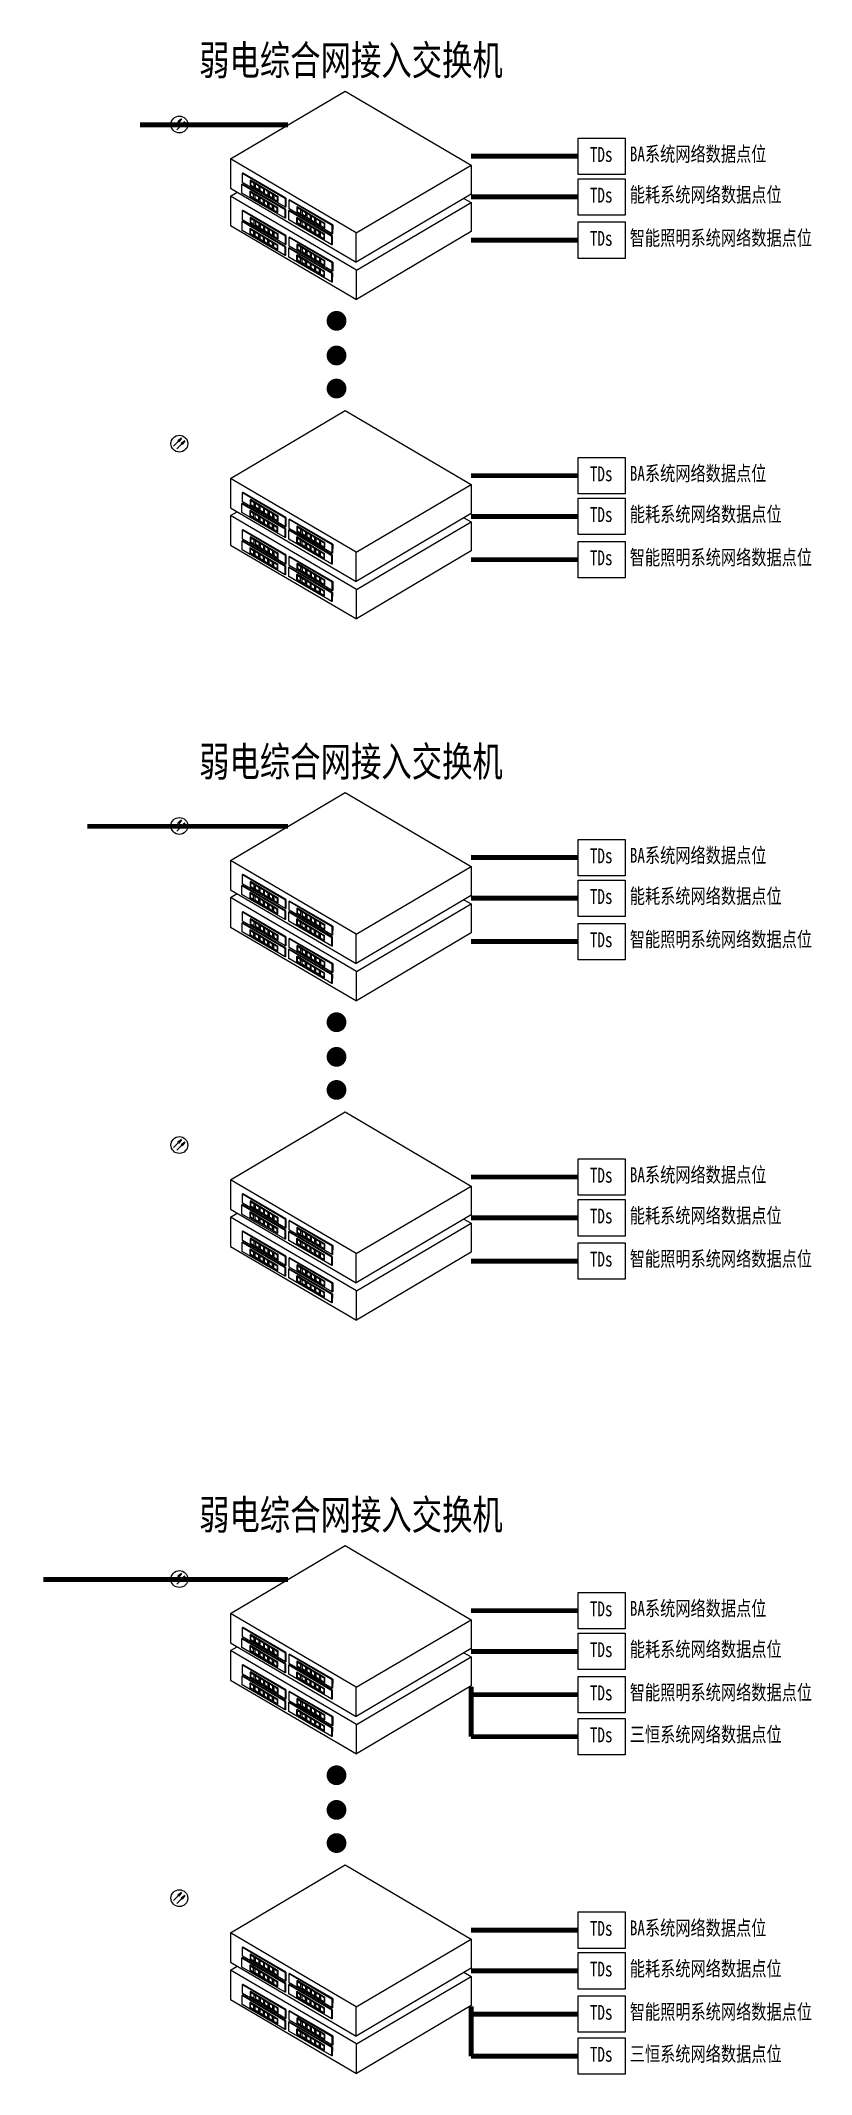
# Model space of a CAD drawing. Header units: millimetres. Extents: x 68956 to 76742, y 53811 to 74356.
import ezdxf

# ---------------------------------------------------------------- set-up
doc = ezdxf.new("R2010")
doc.units = ezdxf.units.MM
doc.linetypes.add('DASHED2', pattern=[0.375, 0.25, -0.125])
for name, color, linetype in [('弱电管线', 1, 'Continuous'), ('背景', 129, 'DASHED2'), ('自控改造-分区采集箱', 3, 'Continuous')]:
    doc.layers.add(name, color=color, linetype=linetype)
doc.styles.add('lszt', font='romans2.shx', dxfattribs={"width": 0.75, "bigfont": 'dfhz1.shx'})

# ---------------------------------------------------------------- blocks, each defined once
blk = doc.blocks.new('A$C1E8D7E20')
at = {"layer": '背景', "linetype": 'Continuous'}
for p, q in [((0, 14.6), (11.93, 21.66)), ((11.93, 21.66), (25.01, 13.95)), ((13.08, 6.93), (0, 14.6)), ((0, 14.6), (0, 11.55)), ((1.24, 12.17), (1.24, 13.13)), ((1.24, 13.13), (5.72, 10.49)), ((1.28, 13.13), (1.24, 13.13)), ((5.76, 10.53), (1.28, 13.13)), ((13.08, 6.93), (25.01, 13.95)), ((25.01, 13.95), (25.01, 10.95)), ((0, 11.55), (13.08, 3.88)), ((0.01, 10.73), (0.7, 11.14)), ((13.09, 3.06), (0.01, 10.73)), ((0.01, 10.73), (0.01, 7.67)), ((1.25, 12), (1.2, 12)), ((1.2, 12), (5.68, 9.35)), ((1.2, 11.04), (1.2, 12)), ((5.68, 8.44), (1.2, 11.04)), ((5.71, 9.58), (1.24, 12.17)), ((5.73, 9.4), (1.25, 12)), ((2.05, 11.27), (2.01, 11.22)), ((2.01, 11.22), (2.01, 10.72)), ((2.01, 11.22), (4.92, 9.53)), ((2.01, 10.72), (4.92, 9.04)), ((2.05, 12.35), (2.04, 11.85)), ((2.04, 11.85), (4.96, 10.17)), ((2.09, 12.4), (2.05, 12.35)), ((2.05, 12.35), (4.96, 10.66)), ((4.92, 9.53), (2.05, 11.27)), ((2.05, 11.18), (2.05, 10.77)), ((2.19, 11.04), (2.05, 11.18)), ((2.05, 10.77), (2.41, 10.54)), ((4.96, 10.66), (2.09, 12.4)), ((2.22, 12.17), (2.09, 12.31)), ((2.09, 12.31), (2.09, 11.9)), ((2.09, 11.9), (2.45, 11.67)), ((2.19, 11.04), (2.19, 11.11)), ((2.22, 12.17), (2.22, 12.24)), ((2.32, 10.99), (2.32, 11.04)), ((2.41, 10.9), (2.32, 10.99)), ((2.36, 12.13), (2.36, 12.17)), ((2.45, 12.03), (2.36, 12.13)), ((2.41, 10.54), (2.41, 10.9)), ((2.45, 11.67), (2.45, 12.03)), ((2.63, 10.77), (2.55, 10.86)), ((2.55, 10.86), (2.55, 10.49)), ((2.58, 11.99), (2.58, 11.63)), ((2.67, 11.9), (2.58, 11.99)), ((2.58, 11.63), (2.98, 11.4)), ((2.63, 10.77), (2.64, 10.85)), ((2.67, 11.9), (2.67, 11.99)), ((2.81, 10.72), (2.81, 10.75)), ((2.95, 10.63), (2.81, 10.72)), ((2.85, 11.85), (2.85, 11.88)), ((2.98, 11.76), (2.85, 11.85)), ((2.95, 10.27), (2.95, 10.63)), ((2.98, 11.4), (2.98, 11.76)), ((3.07, 11.67), (3.07, 11.31)), ((3.16, 11.63), (3.07, 11.67)), ((3.07, 11.31), (3.48, 11.08)), ((3.16, 11.67), (3.16, 11.63)), ((3.3, 11.62), (3.16, 11.67)), ((3.3, 11.58), (3.3, 11.62)), ((3.48, 11.49), (3.3, 11.58)), ((3.48, 11.08), (3.48, 11.49)), ((3.52, 11.44), (3.52, 11.03)), ((3.7, 11.35), (3.52, 11.44)), ((3.52, 11.03), (3.92, 10.81)), ((3.7, 11.39), (3.7, 11.35)), ((3.79, 11.26), (3.79, 11.34)), ((3.92, 11.21), (3.79, 11.26)), ((3.92, 10.81), (3.92, 11.21)), ((4.01, 11.12), (4.15, 11.08)), ((4.01, 11.12), (4.01, 10.76)), ((4.01, 10.76), (4.42, 10.53)), ((4.15, 11.12), (4.28, 11.03)), ((4.15, 11.08), (4.15, 11.12)), ((4.28, 10.99), (4.28, 11.03)), ((4.42, 10.9), (4.28, 10.99)), ((4.42, 10.53), (4.42, 10.9)), ((4.5, 10.85), (4.5, 10.44)), ((4.64, 10.8), (4.5, 10.85)), ((4.64, 10.85), (4.64, 10.8)), ((4.73, 10.71), (4.73, 10.79)), ((4.91, 10.62), (4.73, 10.71)), ((4.91, 10.21), (4.91, 10.62)), ((4.96, 10.17), (4.96, 10.66)), ((25.01, 10.95), (13.08, 3.88)), ((1.24, 8.29), (1.24, 9.25)), ((1.24, 9.25), (5.72, 6.61)), ((1.29, 9.25), (1.24, 9.25)), ((5.77, 6.65), (1.29, 9.25)), ((2.09, 8.52), (2.05, 8.47)), ((2.05, 8.47), (4.96, 6.79)), ((2.05, 8.47), (2.05, 7.98)), ((4.96, 6.79), (2.09, 8.52)), ((2.55, 10.49), (2.95, 10.27)), ((3.13, 10.49), (3.04, 10.54)), ((3.04, 10.54), (3.04, 10.18)), ((3.04, 10.18), (3.44, 9.95)), ((3.26, 10.49), (3.13, 10.54)), ((3.13, 10.54), (3.13, 10.49)), ((3.26, 10.45), (3.26, 10.49)), ((3.44, 10.36), (3.26, 10.45)), ((3.44, 9.95), (3.44, 10.36)), ((3.67, 10.22), (3.49, 10.31)), ((3.49, 10.31), (3.49, 9.9)), ((3.49, 9.9), (3.89, 9.67)), ((3.67, 10.26), (3.67, 10.22)), ((3.75, 10.13), (3.76, 10.21)), ((3.89, 10.08), (3.75, 10.13)), ((3.89, 9.67), (3.89, 10.08)), ((3.98, 9.99), (3.98, 9.63)), ((3.98, 9.99), (4.11, 9.95)), ((3.98, 9.63), (4.38, 9.4)), ((4.11, 9.95), (4.11, 9.99)), ((4.11, 9.99), (4.25, 9.9)), ((4.25, 9.85), (4.25, 9.9)), ((4.38, 9.76), (4.25, 9.85)), ((4.38, 9.4), (4.38, 9.76)), ((4.6, 9.67), (4.47, 9.72)), ((4.47, 9.72), (4.47, 9.31)), ((4.47, 9.31), (4.87, 9.08)), ((4.5, 10.44), (4.91, 10.21)), ((4.6, 9.71), (4.6, 9.67)), ((4.69, 9.58), (4.7, 9.66)), ((4.87, 9.49), (4.69, 9.58)), ((4.87, 9.08), (4.87, 9.49)), ((4.92, 9.04), (4.92, 9.53)), ((5.68, 9.35), (5.73, 9.4)), ((5.68, 8.46), (5.68, 9.35)), ((5.71, 9.59), (5.72, 10.49)), ((5.76, 9.58), (5.71, 9.58)), ((5.72, 10.49), (5.76, 10.53)), ((5.73, 9.4), (5.72, 8.44)), ((5.76, 10.53), (5.76, 9.58)), ((6.06, 8.28), (6.07, 9.24)), ((6.07, 9.24), (10.55, 6.59)), ((6.11, 9.24), (6.07, 9.24)), ((6.15, 10.37), (6.1, 10.37)), ((6.1, 10.37), (10.58, 7.72)), ((6.1, 9.41), (6.1, 10.37)), ((10.58, 6.82), (6.1, 9.41)), ((10.59, 6.64), (6.11, 9.24)), ((10.63, 7.77), (6.15, 10.37)), ((6.91, 8.51), (6.87, 8.46)), ((6.87, 8.46), (9.78, 6.77)), ((6.87, 8.46), (6.87, 7.96)), ((6.95, 9.64), (6.91, 9.59)), ((6.91, 9.59), (6.91, 9.09)), ((6.91, 9.59), (9.82, 7.9)), ((6.91, 9.09), (9.82, 7.41)), ((9.78, 6.77), (6.91, 8.51)), ((9.82, 7.9), (6.95, 9.64)), ((6.95, 9.55), (6.95, 9.14)), ((7.09, 9.41), (6.95, 9.55)), ((6.95, 9.14), (7.31, 8.91)), ((7.09, 9.41), (7.09, 9.48)), ((7.22, 9.37), (7.22, 9.41)), ((7.31, 9.27), (7.22, 9.37)), ((7.31, 8.91), (7.31, 9.27)), ((7.53, 9.14), (7.44, 9.23)), ((7.44, 9.23), (7.44, 8.87)), ((7.44, 8.87), (7.85, 8.64)), ((7.53, 9.14), (7.53, 9.23)), ((7.71, 9.09), (7.71, 9.12)), ((7.85, 9), (7.71, 9.09)), ((7.85, 8.64), (7.85, 9)), ((8.03, 8.87), (7.94, 8.91)), ((7.94, 8.91), (7.94, 8.55)), ((7.94, 8.55), (8.34, 8.32)), ((8.16, 8.86), (8.03, 8.91)), ((8.03, 8.91), (8.03, 8.87)), ((8.16, 8.82), (8.16, 8.86)), ((8.34, 8.73), (8.16, 8.82)), ((8.34, 8.32), (8.34, 8.73)), ((8.56, 8.59), (8.38, 8.68)), ((8.38, 8.68), (8.38, 8.27)), ((8.56, 8.63), (8.56, 8.59)), ((8.65, 8.5), (8.65, 8.58)), ((8.79, 8.45), (8.65, 8.5)), ((13.09, 3.06), (25.01, 10.08)), ((24.27, 10.51), (25.01, 10.08)), ((25.01, 10.08), (25.01, 7.07)), ((0.01, 7.67), (13.09, 0)), ((1.25, 8.12), (1.21, 8.12)), ((1.21, 8.12), (5.69, 5.48)), ((1.21, 7.16), (1.21, 8.12)), ((5.68, 4.57), (1.21, 7.16)), ((5.72, 5.7), (1.24, 8.29)), ((5.73, 5.52), (1.25, 8.12)), ((2.02, 7.34), (2.01, 6.85)), ((2.01, 6.85), (4.93, 5.16)), ((2.06, 7.39), (2.02, 7.34)), ((2.02, 7.34), (4.93, 5.65)), ((2.05, 7.98), (4.96, 6.29)), ((4.93, 5.65), (2.06, 7.39)), ((2.06, 7.3), (2.06, 6.89)), ((2.19, 7.17), (2.06, 7.3)), ((2.06, 6.89), (2.42, 6.66)), ((2.23, 8.3), (2.09, 8.43)), ((2.09, 8.43), (2.09, 8.02)), ((2.09, 8.02), (2.45, 7.79)), ((2.19, 7.17), (2.19, 7.24)), ((2.23, 8.3), (2.23, 8.37)), ((2.33, 7.12), (2.33, 7.16)), ((2.42, 7.03), (2.33, 7.12)), ((2.36, 8.25), (2.36, 8.29)), ((2.45, 8.16), (2.36, 8.25)), ((2.42, 6.66), (2.42, 7.03)), ((2.45, 7.79), (2.45, 8.16)), ((2.64, 6.89), (2.55, 6.98)), ((2.55, 6.98), (2.55, 6.62)), ((2.55, 6.62), (2.96, 6.39)), ((2.59, 8.11), (2.59, 7.75)), ((2.67, 8.02), (2.59, 8.11)), ((2.59, 7.75), (2.99, 7.52)), ((2.64, 6.89), (2.64, 6.98)), ((2.67, 8.02), (2.68, 8.11)), ((2.82, 6.85), (2.82, 6.87)), ((2.96, 6.75), (2.82, 6.85)), ((2.86, 7.98), (2.86, 8.01)), ((2.99, 7.89), (2.86, 7.98)), ((2.96, 6.39), (2.96, 6.75)), ((2.99, 7.52), (2.99, 7.89)), ((3.13, 6.62), (3.04, 6.66)), ((3.04, 6.66), (3.04, 6.3)), ((3.08, 7.79), (3.08, 7.43)), ((3.17, 7.75), (3.08, 7.79)), ((3.08, 7.43), (3.48, 7.2)), ((3.27, 6.61), (3.13, 6.66)), ((3.13, 6.66), (3.13, 6.62)), ((3.17, 7.79), (3.17, 7.75)), ((3.31, 7.75), (3.17, 7.79)), ((3.27, 6.57), (3.27, 6.61)), ((3.45, 6.48), (3.27, 6.57)), ((3.3, 7.7), (3.31, 7.75)), ((3.48, 7.61), (3.3, 7.7)), ((3.45, 6.07), (3.45, 6.48)), ((3.48, 7.2), (3.48, 7.61)), ((3.67, 6.34), (3.49, 6.43)), ((3.49, 6.43), (3.49, 6.03)), ((3.53, 7.56), (3.53, 7.16)), ((3.71, 7.48), (3.53, 7.56)), ((3.53, 7.16), (3.93, 6.93)), ((3.67, 6.38), (3.67, 6.34)), ((3.71, 7.51), (3.71, 7.48)), ((3.79, 7.38), (3.8, 7.46)), ((3.93, 7.34), (3.79, 7.38)), ((3.93, 6.93), (3.93, 7.34)), ((4.02, 7.25), (4.15, 7.2)), ((4.02, 7.25), (4.02, 6.88)), ((4.02, 6.88), (4.42, 6.66)), ((4.15, 7.25), (4.29, 7.16)), ((4.15, 7.2), (4.15, 7.25)), ((4.29, 7.11), (4.29, 7.16)), ((4.42, 7.02), (4.29, 7.11)), ((4.42, 6.66), (4.42, 7.02)), ((4.51, 6.98), (4.51, 6.57)), ((4.64, 6.93), (4.51, 6.98)), ((4.51, 6.57), (4.91, 6.34)), ((4.65, 6.97), (4.64, 6.93)), ((4.74, 6.84), (4.74, 6.92)), ((4.91, 6.75), (4.74, 6.84)), ((4.91, 6.34), (4.91, 6.75)), ((4.96, 6.29), (4.96, 6.79)), ((5.72, 8.44), (5.68, 8.44)), ((5.72, 6.61), (5.77, 6.65)), ((5.72, 5.71), (5.72, 6.61)), ((5.77, 6.65), (5.77, 5.7)), ((10.54, 5.68), (6.06, 8.28)), ((6.15, 6.49), (6.11, 6.49)), ((6.11, 6.49), (10.59, 3.85)), ((6.11, 5.53), (6.11, 6.49)), ((10.63, 3.89), (6.15, 6.49)), ((6.87, 7.96), (9.78, 6.28)), ((7.05, 8.28), (6.92, 8.42)), ((6.92, 8.42), (6.92, 8.01)), ((6.92, 8.01), (7.28, 7.78)), ((7.05, 8.28), (7.05, 8.35)), ((7.19, 8.23), (7.18, 8.28)), ((7.28, 8.14), (7.19, 8.23)), ((7.28, 7.78), (7.28, 8.14)), ((7.41, 8.1), (7.41, 7.73)), ((7.5, 8.01), (7.41, 8.1)), ((7.41, 7.73), (7.81, 7.51)), ((7.5, 8.01), (7.5, 8.09)), ((7.68, 7.96), (7.68, 7.99)), ((7.81, 7.87), (7.68, 7.96)), ((7.81, 7.51), (7.81, 7.87)), ((7.9, 7.78), (7.9, 7.42)), ((7.99, 7.73), (7.9, 7.78)), ((7.9, 7.42), (8.3, 7.19)), ((7.99, 7.78), (7.99, 7.73)), ((8.13, 7.73), (7.99, 7.78)), ((8.13, 7.69), (8.13, 7.73)), ((8.3, 7.6), (8.13, 7.69)), ((8.3, 7.19), (8.3, 7.6)), ((8.35, 7.55), (8.35, 7.14)), ((8.53, 7.46), (8.35, 7.55)), ((8.35, 7.14), (8.75, 6.91)), ((8.38, 8.27), (8.79, 8.05)), ((8.53, 7.5), (8.53, 7.46)), ((8.62, 7.37), (8.62, 7.45)), ((8.75, 7.32), (8.62, 7.37)), ((8.75, 6.91), (8.75, 7.32)), ((8.79, 8.05), (8.79, 8.45)), ((8.84, 7.23), (8.98, 7.19)), ((8.84, 7.23), (8.84, 6.87)), ((8.84, 6.87), (9.24, 6.64)), ((8.88, 8.36), (8.88, 8)), ((8.88, 8.36), (9.01, 8.32)), ((8.88, 8), (9.28, 7.77)), ((8.98, 7.23), (9.11, 7.14)), ((8.98, 7.19), (8.98, 7.23)), ((9.01, 8.32), (9.01, 8.36)), ((9.01, 8.36), (9.15, 8.27)), ((9.11, 7.09), (9.11, 7.14)), ((9.24, 7), (9.11, 7.09)), ((9.15, 8.23), (9.15, 8.27)), ((9.28, 8.14), (9.15, 8.23)), ((9.24, 6.64), (9.24, 7)), ((9.28, 7.77), (9.28, 8.14)), ((9.33, 6.96), (9.33, 6.55)), ((9.47, 6.91), (9.33, 6.96)), ((9.33, 6.55), (9.74, 6.32)), ((9.5, 8.04), (9.37, 8.09)), ((9.37, 8.09), (9.37, 7.68)), ((9.37, 7.68), (9.77, 7.45)), ((9.47, 6.95), (9.47, 6.91)), ((9.5, 8.09), (9.5, 8.04)), ((9.56, 6.82), (9.56, 6.9)), ((9.74, 6.73), (9.56, 6.82)), ((9.59, 7.95), (9.59, 8.03)), ((9.77, 7.86), (9.59, 7.95)), ((9.74, 6.32), (9.74, 6.73)), ((9.77, 7.45), (9.77, 7.86)), ((9.78, 6.28), (9.78, 6.77)), ((9.82, 7.41), (9.82, 7.9)), ((10.54, 5.7), (10.55, 6.59)), ((10.55, 6.59), (10.59, 6.64)), ((10.58, 7.72), (10.63, 7.77)), ((10.58, 6.83), (10.58, 7.72)), ((10.62, 6.82), (10.58, 6.82)), ((10.59, 6.64), (10.59, 5.68)), ((10.63, 7.77), (10.62, 6.82)), ((13.08, 3.88), (13.08, 6.93)), ((25.01, 7.07), (13.09, 0)), ((3.04, 6.3), (3.45, 6.07)), ((3.49, 6.03), (3.89, 5.8)), ((3.76, 6.25), (3.76, 6.33)), ((3.89, 6.21), (3.76, 6.25)), ((3.89, 5.8), (3.89, 6.21)), ((3.98, 6.11), (3.98, 5.75)), ((3.98, 6.11), (4.12, 6.07)), ((3.98, 5.75), (4.39, 5.52)), ((4.12, 6.07), (4.12, 6.12)), ((4.12, 6.12), (4.25, 6.02)), ((4.25, 5.98), (4.25, 6.02)), ((4.39, 5.89), (4.25, 5.98)), ((4.39, 5.52), (4.39, 5.89)), ((4.61, 5.8), (4.47, 5.84)), ((4.47, 5.84), (4.48, 5.44)), ((4.48, 5.44), (4.88, 5.21)), ((4.61, 5.84), (4.61, 5.8)), ((4.7, 5.71), (4.7, 5.79)), ((4.88, 5.62), (4.7, 5.71)), ((4.88, 5.21), (4.88, 5.62)), ((4.93, 5.16), (4.93, 5.65)), ((5.68, 4.58), (5.69, 5.48)), ((5.73, 4.57), (5.68, 4.57)), ((5.69, 5.48), (5.73, 5.52)), ((5.77, 5.7), (5.72, 5.7)), ((5.73, 5.52), (5.73, 4.57)), ((6.07, 4.4), (6.07, 5.36)), ((6.07, 5.36), (10.55, 2.72)), ((6.12, 5.36), (6.07, 5.36)), ((10.55, 1.81), (6.07, 4.4)), ((10.58, 2.94), (6.11, 5.53)), ((10.6, 2.76), (6.12, 5.36)), ((6.92, 4.63), (6.88, 4.58)), ((6.88, 4.58), (9.79, 2.89)), ((6.88, 4.58), (6.88, 4.09)), ((6.96, 5.76), (6.91, 5.71)), ((6.91, 5.71), (6.91, 5.22)), ((6.91, 5.71), (9.83, 4.03)), ((6.91, 5.22), (9.83, 3.53)), ((9.79, 2.89), (6.92, 4.63)), ((7.06, 4.41), (6.92, 4.54)), ((6.92, 4.54), (6.92, 4.13)), ((9.83, 4.03), (6.96, 5.76)), ((6.96, 5.67), (6.96, 5.26)), ((7.09, 5.54), (6.96, 5.67)), ((6.96, 5.26), (7.32, 5.03)), ((7.06, 4.41), (7.06, 4.48)), ((7.09, 5.54), (7.09, 5.61)), ((7.19, 4.36), (7.19, 4.4)), ((7.28, 4.27), (7.19, 4.36)), ((7.23, 5.49), (7.23, 5.53)), ((7.32, 5.4), (7.23, 5.49)), ((7.28, 3.9), (7.28, 4.27)), ((7.32, 5.03), (7.32, 5.4)), ((7.54, 5.26), (7.45, 5.35)), ((7.45, 5.35), (7.45, 4.99)), ((7.45, 4.99), (7.85, 4.76)), ((7.54, 5.26), (7.54, 5.35)), ((7.72, 5.22), (7.72, 5.25)), ((7.85, 5.13), (7.72, 5.22)), ((7.85, 4.76), (7.85, 5.13)), ((8.03, 4.99), (7.94, 5.03)), ((7.94, 5.03), (7.94, 4.67)), ((7.94, 4.67), (8.34, 4.44)), ((8.17, 4.99), (8.03, 5.03)), ((8.03, 5.03), (8.03, 4.99)), ((8.17, 4.94), (8.17, 4.99)), ((8.34, 4.85), (8.17, 4.94)), ((8.34, 4.44), (8.34, 4.85)), ((8.57, 4.72), (8.39, 4.8)), ((8.39, 4.8), (8.39, 4.4)), ((8.39, 4.4), (8.79, 4.17)), ((8.57, 4.75), (8.57, 4.72)), ((8.66, 4.62), (8.66, 4.7)), ((8.79, 4.58), (8.66, 4.62)), ((8.79, 4.17), (8.79, 4.58)), ((8.88, 4.49), (8.88, 4.12)), ((8.88, 4.49), (9.02, 4.44)), ((9.02, 4.44), (9.02, 4.49)), ((9.02, 4.49), (9.15, 4.4)), ((9.15, 4.35), (9.15, 4.4)), ((9.29, 4.26), (9.15, 4.35)), ((9.29, 3.9), (9.29, 4.26)), ((10.59, 5.68), (10.54, 5.68)), ((6.88, 4.09), (9.79, 2.4)), ((6.92, 4.13), (7.28, 3.9)), ((7.42, 4.22), (7.42, 3.86)), ((7.5, 4.13), (7.42, 4.22)), ((7.42, 3.86), (7.82, 3.63)), ((7.5, 4.13), (7.51, 4.22)), ((7.68, 4.09), (7.68, 4.11)), ((7.82, 3.99), (7.68, 4.09)), ((7.82, 3.63), (7.82, 3.99)), ((7.91, 3.9), (7.91, 3.54)), ((8, 3.86), (7.91, 3.9)), ((7.91, 3.54), (8.31, 3.31)), ((8, 3.9), (8, 3.86)), ((8.13, 3.85), (8, 3.9)), ((8.13, 3.81), (8.13, 3.85)), ((8.31, 3.72), (8.13, 3.81)), ((8.31, 3.31), (8.31, 3.72)), ((8.35, 3.67), (8.35, 3.27)), ((8.53, 3.58), (8.35, 3.67)), ((8.35, 3.27), (8.76, 3.04)), ((8.53, 3.62), (8.53, 3.58)), ((8.62, 3.49), (8.63, 3.57)), ((8.76, 3.45), (8.62, 3.49)), ((8.76, 3.04), (8.76, 3.45)), ((8.85, 3.35), (8.98, 3.31)), ((8.85, 3.35), (8.85, 2.99)), ((8.85, 2.99), (9.25, 2.76)), ((8.88, 4.12), (9.29, 3.9)), ((8.98, 3.36), (9.12, 3.26)), ((8.98, 3.31), (8.98, 3.36)), ((9.12, 3.22), (9.12, 3.26)), ((9.25, 3.13), (9.12, 3.22)), ((9.25, 2.76), (9.25, 3.13)), ((9.34, 3.08), (9.34, 2.68)), ((9.47, 3.04), (9.34, 3.08)), ((9.34, 2.68), (9.74, 2.45)), ((9.51, 4.17), (9.37, 4.21)), ((9.37, 4.21), (9.37, 3.81)), ((9.37, 3.81), (9.78, 3.58)), ((9.47, 3.08), (9.47, 3.04)), ((9.51, 4.21), (9.51, 4.17)), ((9.56, 2.95), (9.56, 3.02)), ((9.74, 2.86), (9.56, 2.95)), ((9.6, 4.08), (9.6, 4.16)), ((9.78, 3.99), (9.6, 4.08)), ((9.74, 2.45), (9.74, 2.86)), ((9.78, 3.58), (9.78, 3.99)), ((9.79, 2.4), (9.79, 2.89)), ((9.83, 3.53), (9.83, 4.03)), ((10.55, 2.72), (10.6, 2.76)), ((10.55, 1.82), (10.55, 2.72)), ((10.58, 2.95), (10.59, 3.85)), ((10.63, 2.94), (10.58, 2.94)), ((10.59, 3.85), (10.63, 3.89)), ((10.6, 2.76), (10.59, 1.81)), ((10.63, 3.89), (10.63, 2.94)), ((13.09, 0), (13.09, 3.06)), ((10.59, 1.81), (10.55, 1.81))]:
    blk.add_line(p, q, dxfattribs=at)
blk = doc.blocks.new('A$C7B7773A5')
at = {"layer": '弱电管线', "color": 4, "ltscale": 1000}
for p, q in [((92, 217), (377, 502)), ((210, 117), (495, 401)), ((377, 502), (247, 404)), ((247, 404), (263, 388)), ((279, 372), (263, 388)), ((377, 502), (279, 372)), ((495, 401), (365, 304)), ((365, 304), (381, 288)), ((397, 271), (381, 288)), ((495, 401), (397, 271))]:
    blk.add_line(p, q, dxfattribs=at)
blk.add_circle((301, 301), 301, dxfattribs=at)

msp = doc.modelspace()

# ---------------------------------------------------------------- linework, layer by layer
at = {"const_width": 50}
for points in [[(71453, 73505), (69958, 73505)], [(71453, 73505), (69958, 73505)], [(73304, 73189), (74386, 73189)], [(73304, 73189), (74386, 73189)], [(73304, 72778), (74386, 72778)], [(73304, 72778), (74386, 72778)], [(73304, 72341), (74386, 72341)], [(73304, 72341), (74386, 72341)], [(73304, 69962), (74386, 69962)], [(73304, 69962), (74386, 69962)], [(73304, 69550), (74386, 69550)], [(73304, 69550), (74386, 69550)], [(73304, 69113), (74386, 69113)], [(73304, 69113), (74386, 69113)], [(71453, 66419), (69427, 66419)], [(71453, 66419), (69427, 66419)], [(73304, 66103), (74386, 66103)], [(73304, 66103), (74386, 66103)], [(73304, 65692), (74386, 65692)], [(73304, 65692), (74386, 65692)], [(73304, 65255), (74386, 65255)], [(73304, 65255), (74386, 65255)], [(73304, 62876), (74386, 62876)], [(73304, 62876), (74386, 62876)], [(73304, 62464), (74386, 62464)], [(73304, 62464), (74386, 62464)], [(73304, 62027), (74386, 62027)], [(73304, 62027), (74386, 62027)], [(71453, 58810), (68981, 58810)], [(71453, 58810), (68981, 58810)], [(73304, 58495), (74386, 58495)], [(73304, 58495), (74386, 58495)], [(73304, 58083), (74386, 58083)], [(73304, 58083), (74386, 58083)], [(73304, 57222), (73304, 57727)], [(73304, 57222), (73304, 57727)], [(73304, 57646), (74386, 57646)], [(73304, 57646), (74386, 57646)], [(73304, 57222), (74386, 57222)], [(73304, 57222), (74386, 57222)], [(73304, 55267), (74386, 55267)], [(73304, 55267), (74386, 55267)], [(73304, 54856), (74386, 54856)], [(73304, 54856), (74386, 54856)], [(73304, 53994), (73304, 54499)], [(73304, 53994), (73304, 54499)], [(73304, 54419), (74386, 54419)], [(73304, 54419), (74386, 54419)], [(73304, 53994), (74386, 53994)], [(73304, 53994), (74386, 53994)]]:
    msp.add_lwpolyline(points, dxfattribs=at)
for points in [[(74386, 73373), (74860, 73373), (74860, 73005), (74386, 73005)], [(74386, 73373), (74860, 73373), (74860, 73005), (74386, 73005)], [(74386, 72962), (74860, 72962), (74860, 72594), (74386, 72594)], [(74386, 72962), (74860, 72962), (74860, 72594), (74386, 72594)], [(74386, 72525), (74860, 72525), (74860, 72157), (74386, 72157)], [(74386, 72525), (74860, 72525), (74860, 72157), (74386, 72157)], [(74386, 70146), (74860, 70146), (74860, 69778), (74386, 69778)], [(74386, 70146), (74860, 70146), (74860, 69778), (74386, 69778)], [(74386, 69734), (74860, 69734), (74860, 69367), (74386, 69367)], [(74386, 69734), (74860, 69734), (74860, 69367), (74386, 69367)], [(74386, 69297), (74860, 69297), (74860, 68930), (74386, 68930)], [(74386, 69297), (74860, 69297), (74860, 68930), (74386, 68930)], [(74386, 66287), (74860, 66287), (74860, 65919), (74386, 65919)], [(74386, 66287), (74860, 66287), (74860, 65919), (74386, 65919)], [(74386, 65876), (74860, 65876), (74860, 65508), (74386, 65508)], [(74386, 65876), (74860, 65876), (74860, 65508), (74386, 65508)], [(74386, 65439), (74860, 65439), (74860, 65071), (74386, 65071)], [(74386, 65439), (74860, 65439), (74860, 65071), (74386, 65071)], [(74386, 63060), (74860, 63060), (74860, 62692), (74386, 62692)], [(74386, 63060), (74860, 63060), (74860, 62692), (74386, 62692)], [(74386, 62648), (74860, 62648), (74860, 62280), (74386, 62280)], [(74386, 62648), (74860, 62648), (74860, 62280), (74386, 62280)], [(74386, 62211), (74860, 62211), (74860, 61844), (74386, 61844)], [(74386, 62211), (74860, 62211), (74860, 61844), (74386, 61844)], [(74386, 58679), (74860, 58679), (74860, 58311), (74386, 58311)], [(74386, 58679), (74860, 58679), (74860, 58311), (74386, 58311)], [(74386, 58267), (74860, 58267), (74860, 57899), (74386, 57899)], [(74386, 58267), (74860, 58267), (74860, 57899), (74386, 57899)], [(74386, 57830), (74860, 57830), (74860, 57462), (74386, 57462)], [(74386, 57830), (74860, 57830), (74860, 57462), (74386, 57462)], [(74386, 57406), (74860, 57406), (74860, 57038), (74386, 57038)], [(74386, 57406), (74860, 57406), (74860, 57038), (74386, 57038)], [(74386, 55451), (74860, 55451), (74860, 55083), (74386, 55083)], [(74386, 55451), (74860, 55451), (74860, 55083), (74386, 55083)], [(74386, 55040), (74860, 55040), (74860, 54672), (74386, 54672)], [(74386, 55040), (74860, 55040), (74860, 54672), (74386, 54672)], [(74386, 54603), (74860, 54603), (74860, 54235), (74386, 54235)], [(74386, 54603), (74860, 54603), (74860, 54235), (74386, 54235)], [(74386, 54178), (74860, 54178), (74860, 53811), (74386, 53811)], [(74386, 54178), (74860, 54178), (74860, 53811), (74386, 53811)]]:
    msp.add_lwpolyline(points, close=True)
at = {"const_width": 100}
for points in [[(71895, 71526, 1), (71995, 71526, 1)], [(71895, 71526, 1), (71995, 71526, 1)], [(71895, 71176, 1), (71995, 71176, 1)], [(71895, 71176, 1), (71995, 71176, 1)], [(71895, 70842, 1), (71995, 70842, 1)], [(71895, 70842, 1), (71995, 70842, 1)], [(71895, 64440, 1), (71995, 64440, 1)], [(71895, 64440, 1), (71995, 64440, 1)], [(71895, 64090, 1), (71995, 64090, 1)], [(71895, 64090, 1), (71995, 64090, 1)], [(71895, 63756, 1), (71995, 63756, 1)], [(71895, 63756, 1), (71995, 63756, 1)], [(71895, 56832, 1), (71995, 56832, 1)], [(71895, 56832, 1), (71995, 56832, 1)], [(71895, 56482, 1), (71995, 56482, 1)], [(71895, 56482, 1), (71995, 56482, 1)], [(71895, 56147, 1), (71995, 56147, 1)], [(71895, 56147, 1), (71995, 56147, 1)]]:
    msp.add_lwpolyline(points, format="xyb", close=True, dxfattribs=at)

# ---------------------------------------------------------------- block references
at = {"linetype": 'ByBlock', "xscale": 97.2015896916273, "yscale": 97.2015896916273, "zscale": 97.2015896916273}
for p in [(70873, 71742), (70873, 71742), (70873, 68515), (70873, 68515), (70873, 64656), (70873, 64656), (70873, 61429), (70873, 61429), (70873, 57048), (70873, 57048), (70873, 53820), (70873, 53820)]:
    msp.add_blockref('A$C1E8D7E20', p, dxfattribs=at)
at = {"xscale": 0.2826811102568172, "yscale": 0.2826811102568172, "zscale": 0.2826811102568172}
for p in [(70272, 73424), (70272, 73424), (70272, 70200), (70272, 70200), (70272, 66338), (70272, 66338), (70272, 63114), (70272, 63114), (70272, 58729), (70272, 58729), (70272, 55505), (70272, 55505)]:
    msp.add_blockref('A$C7B7773A5', p, dxfattribs=at)

# ---------------------------------------------------------------- texts
at = {"layer": '自控改造-分区采集箱', "color": 7, "attachment_point": 1, "style": 'lszt'}
for s, insert, char_height in [('{\\fSimSun|b0|i0|c134|p2;弱电综合网接入交换机}', (70556, 74309), 300), ('{\\fSimSun|b0|i0|c134|p2;弱电综合网接入交换机}', (70556, 74309), 300), ('{\\fSimSun|b0|i0|c134|p2;TDs}', (74504, 73282), 150), ('{\\fSimSun|b0|i0|c134|p2;TDs}', (74504, 73282), 150), ('{\\fSimSun|b0|i0|c134|p2;BA系统网络数据点位}', (74908, 73287), 150), ('{\\fSimSun|b0|i0|c134|p2;BA系统网络数据点位}', (74908, 73287), 150), ('{\\fSimSun|b0|i0|c134|p2;TDs}', (74504, 72871), 150), ('{\\fSimSun|b0|i0|c134|p2;TDs}', (74504, 72871), 150), ('{\\fSimSun|b0|i0|c134|p2;能耗系统网络数据点位}', (74908, 72876), 150), ('{\\fSimSun|b0|i0|c134|p2;能耗系统网络数据点位}', (74908, 72876), 150), ('{\\fSimSun|b0|i0|c134|p2;TDs}', (74504, 72434), 150), ('{\\fSimSun|b0|i0|c134|p2;TDs}', (74504, 72434), 150), ('{\\fSimSun|b0|i0|c134|p2;智能照明系统网络数据点位}', (74908, 72439), 150), ('{\\fSimSun|b0|i0|c134|p2;智能照明系统网络数据点位}', (74908, 72439), 150), ('{\\fSimSun|b0|i0|c134|p2;BA系统网络数据点位}', (74908, 70060), 150), ('{\\fSimSun|b0|i0|c134|p2;BA系统网络数据点位}', (74908, 70060), 150), ('{\\fSimSun|b0|i0|c134|p2;TDs}', (74504, 70055), 150), ('{\\fSimSun|b0|i0|c134|p2;TDs}', (74504, 70055), 150), ('{\\fSimSun|b0|i0|c134|p2;能耗系统网络数据点位}', (74908, 69648), 150), ('{\\fSimSun|b0|i0|c134|p2;能耗系统网络数据点位}', (74908, 69648), 150), ('{\\fSimSun|b0|i0|c134|p2;TDs}', (74504, 69644), 150), ('{\\fSimSun|b0|i0|c134|p2;TDs}', (74504, 69644), 150), ('{\\fSimSun|b0|i0|c134|p2;TDs}', (74504, 69207), 150), ('{\\fSimSun|b0|i0|c134|p2;TDs}', (74504, 69207), 150), ('{\\fSimSun|b0|i0|c134|p2;智能照明系统网络数据点位}', (74908, 69211), 150), ('{\\fSimSun|b0|i0|c134|p2;智能照明系统网络数据点位}', (74908, 69211), 150), ('{\\fSimSun|b0|i0|c134|p2;弱电综合网接入交换机}', (70556, 67223), 300), ('{\\fSimSun|b0|i0|c134|p2;弱电综合网接入交换机}', (70556, 67223), 300), ('{\\fSimSun|b0|i0|c134|p2;TDs}', (74504, 66196), 150), ('{\\fSimSun|b0|i0|c134|p2;TDs}', (74504, 66196), 150), ('{\\fSimSun|b0|i0|c134|p2;BA系统网络数据点位}', (74908, 66201), 150), ('{\\fSimSun|b0|i0|c134|p2;BA系统网络数据点位}', (74908, 66201), 150), ('{\\fSimSun|b0|i0|c134|p2;TDs}', (74504, 65785), 150), ('{\\fSimSun|b0|i0|c134|p2;TDs}', (74504, 65785), 150), ('{\\fSimSun|b0|i0|c134|p2;能耗系统网络数据点位}', (74908, 65790), 150), ('{\\fSimSun|b0|i0|c134|p2;能耗系统网络数据点位}', (74908, 65790), 150), ('{\\fSimSun|b0|i0|c134|p2;TDs}', (74504, 65348), 150), ('{\\fSimSun|b0|i0|c134|p2;TDs}', (74504, 65348), 150), ('{\\fSimSun|b0|i0|c134|p2;智能照明系统网络数据点位}', (74908, 65353), 150), ('{\\fSimSun|b0|i0|c134|p2;智能照明系统网络数据点位}', (74908, 65353), 150), ('{\\fSimSun|b0|i0|c134|p2;TDs}', (74504, 62969), 150), ('{\\fSimSun|b0|i0|c134|p2;TDs}', (74504, 62969), 150), ('{\\fSimSun|b0|i0|c134|p2;BA系统网络数据点位}', (74908, 62974), 150), ('{\\fSimSun|b0|i0|c134|p2;BA系统网络数据点位}', (74908, 62974), 150), ('{\\fSimSun|b0|i0|c134|p2;TDs}', (74504, 62557), 150), ('{\\fSimSun|b0|i0|c134|p2;TDs}', (74504, 62557), 150), ('{\\fSimSun|b0|i0|c134|p2;能耗系统网络数据点位}', (74908, 62562), 150), ('{\\fSimSun|b0|i0|c134|p2;能耗系统网络数据点位}', (74908, 62562), 150), ('{\\fSimSun|b0|i0|c134|p2;TDs}', (74504, 62121), 150), ('{\\fSimSun|b0|i0|c134|p2;TDs}', (74504, 62121), 150), ('{\\fSimSun|b0|i0|c134|p2;智能照明系统网络数据点位}', (74908, 62125), 150), ('{\\fSimSun|b0|i0|c134|p2;智能照明系统网络数据点位}', (74908, 62125), 150), ('{\\fSimSun|b0|i0|c134|p2;弱电综合网接入交换机}', (70556, 59614), 300), ('{\\fSimSun|b0|i0|c134|p2;弱电综合网接入交换机}', (70556, 59614), 300), ('{\\fSimSun|b0|i0|c134|p2;TDs}', (74504, 58588), 150), ('{\\fSimSun|b0|i0|c134|p2;TDs}', (74504, 58588), 150), ('{\\fSimSun|b0|i0|c134|p2;BA系统网络数据点位}', (74908, 58593), 150), ('{\\fSimSun|b0|i0|c134|p2;BA系统网络数据点位}', (74908, 58593), 150), ('{\\fSimSun|b0|i0|c134|p2;TDs}', (74504, 58176), 150), ('{\\fSimSun|b0|i0|c134|p2;TDs}', (74504, 58176), 150), ('{\\fSimSun|b0|i0|c134|p2;能耗系统网络数据点位}', (74908, 58181), 150), ('{\\fSimSun|b0|i0|c134|p2;能耗系统网络数据点位}', (74908, 58181), 150), ('{\\fSimSun|b0|i0|c134|p2;TDs}', (74504, 57739), 150), ('{\\fSimSun|b0|i0|c134|p2;TDs}', (74504, 57739), 150), ('{\\fSimSun|b0|i0|c134|p2;智能照明系统网络数据点位}', (74908, 57744), 150), ('{\\fSimSun|b0|i0|c134|p2;智能照明系统网络数据点位}', (74908, 57744), 150), ('{\\fSimSun|b0|i0|c134|p2;三恒系统网络数据点位}', (74908, 57320), 150), ('{\\fSimSun|b0|i0|c134|p2;三恒系统网络数据点位}', (74908, 57320), 150), ('{\\fSimSun|b0|i0|c134|p2;TDs}', (74504, 57315), 150), ('{\\fSimSun|b0|i0|c134|p2;TDs}', (74504, 57315), 150), ('{\\fSimSun|b0|i0|c134|p2;TDs}', (74504, 55360), 150), ('{\\fSimSun|b0|i0|c134|p2;TDs}', (74504, 55360), 150), ('{\\fSimSun|b0|i0|c134|p2;BA系统网络数据点位}', (74908, 55365), 150), ('{\\fSimSun|b0|i0|c134|p2;BA系统网络数据点位}', (74908, 55365), 150), ('{\\fSimSun|b0|i0|c134|p2;TDs}', (74504, 54949), 150), ('{\\fSimSun|b0|i0|c134|p2;TDs}', (74504, 54949), 150), ('{\\fSimSun|b0|i0|c134|p2;能耗系统网络数据点位}', (74908, 54954), 150), ('{\\fSimSun|b0|i0|c134|p2;能耗系统网络数据点位}', (74908, 54954), 150), ('{\\fSimSun|b0|i0|c134|p2;TDs}', (74504, 54512), 150), ('{\\fSimSun|b0|i0|c134|p2;TDs}', (74504, 54512), 150), ('{\\fSimSun|b0|i0|c134|p2;智能照明系统网络数据点位}', (74908, 54517), 150), ('{\\fSimSun|b0|i0|c134|p2;智能照明系统网络数据点位}', (74908, 54517), 150), ('{\\fSimSun|b0|i0|c134|p2;TDs}', (74504, 54088), 150), ('{\\fSimSun|b0|i0|c134|p2;TDs}', (74504, 54088), 150), ('{\\fSimSun|b0|i0|c134|p2;三恒系统网络数据点位}', (74908, 54092), 150), ('{\\fSimSun|b0|i0|c134|p2;三恒系统网络数据点位}', (74908, 54092), 150)]:
    msp.add_mtext(s, dxfattribs=dict(at, insert=insert, char_height=char_height))

doc.saveas('drawing.dxf')
